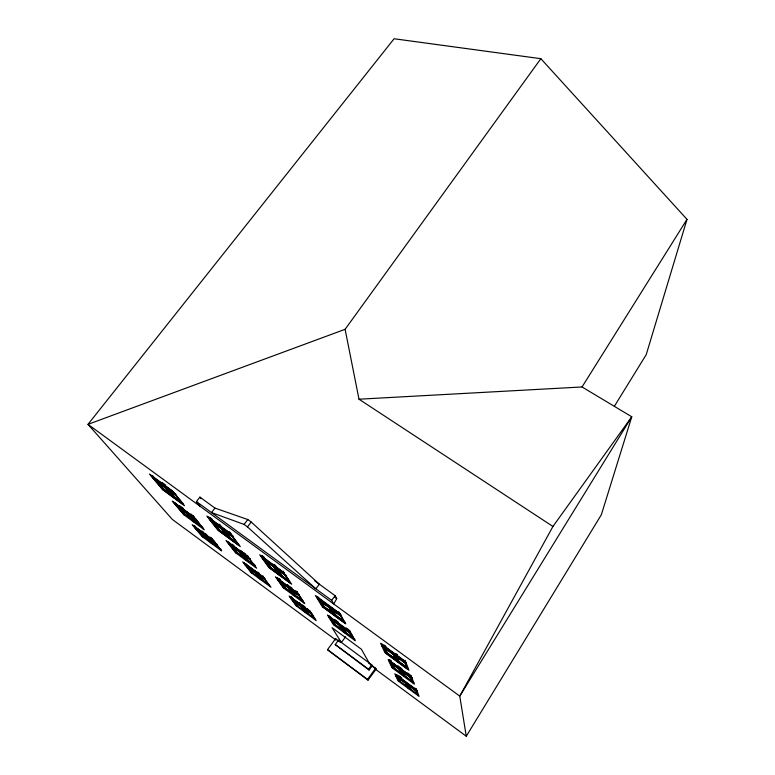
<?xml version="1.0" encoding="UTF-8"?>
<svg xmlns="http://www.w3.org/2000/svg" width="775" height="775" viewBox="0 0 775 775"><rect width="100%" height="100%" fill="white"/><g stroke="black" fill="none" stroke-linecap="round" stroke-linejoin="round"><path stroke-width="1.16" d="M335.846 640.034L172.331 519.415L88.001 424.351L394.097 38.75L540.853 58.687L686.999 219.354L646.214 354.669L614.449 406.158M540.853 58.687L345.108 329.307L358.99 399.202L582.044 386.967L631.77 416.785L552.933 526.467L459.769 696.124L466.269 736.25L375.759 669.474M314.631 580.766L335.129 595.713L336.738 598.658L333.705 603.977L331.652 600.363L196.424 501.57L199.931 497.124L214.985 508.1L247.826 519.56L251.216 522.03L319.348 584.205L315.871 588.835L247.458 526.893L244.057 524.413L211.488 512.566L214.985 508.1M466.269 736.25L601.332 514.765L631.77 416.785L459.769 696.124L88.001 424.351L345.108 329.307M582.044 386.967L686.999 219.354M416.262 688.723L415.817 689.343L416.485 691.048M411.438 678.154L390.048 662.441L389.079 660.339L389.554 659.69L390.522 661.792L411.912 677.495L411.438 678.154L410.673 676.197L411.147 675.538M406.41 682.891L405.974 683.492L407.941 688.055M407.611 683.763L407.166 684.373L409.103 688.917L409.529 688.316L407.989 684.674M411.883 677.699L411.418 678.348L413.375 683.356M406.129 662.857L405.625 663.555L407.882 669.329L385.853 653.18L382.995 646.98M401.963 670.404L401.489 671.053L403.698 676.236L404.162 675.606L401.963 670.404L410.983 677.03M397.594 677.021L399.328 680.799L398.892 681.39L396.722 676.682L416.456 691.213L418.18 695.601M391.298 663.293L393.274 667.604L392.818 668.234L390.329 662.857M395.899 656.057L398.001 661.046L397.517 661.724L394.969 655.757L395.473 655.059L404.192 661.443M405.267 660.358L404.753 661.065L405.635 663.322L382.676 646.505L381.552 644.083M385.853 653.18L386.347 652.502L383.974 647.328M375.642 668.244L376.108 669.096L368.038 680.169L367.544 679.365L375.642 668.244L368.968 663.322M390.048 662.441L390.522 661.792M382.676 646.505L383.179 645.808L382.433 644.19M369.084 670.065L368.59 669.222L371.758 664.863L338.413 640.276L335.226 644.577L369.084 670.065L372.242 665.735L371.758 664.863M349.922 630.579L349.448 631.228L353.41 638.135L346.377 632.962L343.054 627.295L350.242 632.574M345.65 636.701L341.387 642.475L332.029 627.643L361.46 649.295L369.103 662.906M344.642 622.935L340.671 615.96L318.593 599.792L323.146 607.174L344.642 622.935L345.137 622.267M368.038 680.169L327.476 649.683L335.604 638.716L340.37 642.223M342.25 627.14L345.311 632.342L344.856 632.962L341.165 626.733M330.789 607.668L335.013 614.856L334.519 615.515L330.276 608.346L330.789 607.668L340.235 614.585M331.293 619.002L334.674 624.514L334.209 625.134L330.257 618.721M331.652 600.363L335.129 595.713M350.794 633.592L329.888 618.237L330.363 617.607L329.336 615.931M310.988 613.374L309.38 611L309.826 610.409M317.508 596.634L318.69 598.571L318.176 599.249L316.403 596.363M323.146 607.174L323.64 606.515L319.106 599.114M301.475 605.643L301.039 606.234L305.389 612.492M302.628 606.486L302.182 607.077L306.512 613.316L306.948 612.744L303.248 607.387M291.012 596.963L292.194 598.629L291.749 599.22L289.976 596.731L309.38 611M290.586 589.058L294.887 595.287L294.432 595.898L289.501 588.797L289.976 588.167L297.581 593.747M292.592 599.104L297.135 605.517L296.699 606.089L292.146 599.685L292.592 599.104L294.364 600.412M276.346 577.569L278.37 580.407L298.859 595.462L299.334 594.832M299.479 595.142L299.005 595.772L303.713 602.717M278.37 580.407L278.845 579.787L277.498 577.888M285.142 575.292L263.529 559.472L269.487 567.833L290.538 583.275L285.142 575.292L285.646 574.624M279.93 581.231L284.454 587.615L283.989 588.225L278.806 580.94M275.474 567.174L274.97 567.842L280.627 576.009L281.122 575.35L275.474 567.174L282.875 572.589M283.359 571.117L282.846 571.795L284.958 574.924M264.643 579.264L262.638 576.61L263.083 576.019M269.487 567.833L269.981 567.184L264.043 558.804M257.174 573.423L261.843 579.526L261.417 580.097L256.06 573.132M247.341 566.186L252.204 572.434L251.768 572.996L246.208 565.876L264.827 579.584L269.981 586.413M261.805 555.743L263.548 558.203L263.035 558.862L260.7 555.597M249.976 558.601L249.502 559.221L247.215 556.188L247.7 555.568M240.87 552.129L246.944 560.063L246.479 560.664L240.395 552.74L240.87 552.129L250.199 558.969L249.724 559.589L255.585 567.358M231.793 546.23L236.704 552.536L236.239 553.137L229.913 545.038M239.669 551.248L239.194 551.858L245.307 559.802M222.987 528.753L229.952 537.86L229.458 538.499L222.473 529.412L222.987 528.753L230.233 534.053M232.684 535.612L232.171 536.271L229.545 532.793M232.432 536.707L211.275 521.207L218.531 530.488L239.175 545.619L232.432 536.707L232.946 536.048M244.057 524.413L247.826 519.56M249.502 559.221L229.41 544.467L229.884 543.847L228.644 542.268M247.458 526.893L251.216 522.03M213.91 541.212L206.276 535.593L212.708 543.343L212.273 543.895L204.368 534.314M212.708 543.343L221.117 549.533L220.681 550.085L214.423 542.481L214.869 541.909M218.531 530.488L219.034 529.848L213.232 522.408M197.354 529.354L203.253 536.377L202.818 536.93L196.172 529.044L196.618 528.482M209.085 517.167L211.217 519.899L210.703 520.548L207.865 516.915M196.298 519.192L195.823 519.802L193.053 516.431L193.537 515.821M193.624 520.877L193.159 521.468L185.816 512.663L186.291 512.052L181.747 508.72M188.199 513.796L194.767 521.72L194.312 522.311L185.458 511.597M196.598 519.618L196.123 520.228L203.224 528.87M194.167 525.615L196.104 527.92L195.658 528.492L193.072 525.421L211.74 539.158L214.171 542.113M177.959 506.278L184.741 514.348L184.276 514.939L176.729 505.978M195.823 519.802L176.148 505.358L176.623 504.748L175.16 503.004M175.198 494.789L154.516 479.638L163.157 489.897L183.346 504.69L175.198 494.789L175.712 494.14M167.497 488.841L174.346 497.095L173.842 497.724L165.395 487.485M163.157 489.897L163.661 489.267L155.746 479.851M165.463 487.659L165.976 487.01L171.818 491.292M152.355 475.869L154.38 478.282L153.867 478.921L150.486 474.92M358.99 399.202L552.933 526.467M334.781 597.234L336.738 598.658M161.83 482.302L165.724 485.15M210.393 517.845L212.292 519.231M218.938 524.094L220.836 525.489M264.207 557.215L262.27 555.801L264.256 558.61L284.435 573.384M273.895 564.307L275.842 565.731M384.042 644.936L385.979 646.36M395.676 653.451L397.614 654.865M174.297 492.755L154.971 478.611L152.811 476.034M231.638 534.731L211.875 520.267L210.054 517.933M340.08 614.11L319.455 599.017L318.448 597.36M384.022 646.311L405.16 661.782M154.38 478.282L174.414 492.948M211.217 519.899L231.706 534.895M263.548 558.203L284.512 573.548M318.69 598.571L341.087 614.962M383.179 645.808L406.139 662.615M155.998 479.706L157.935 481.13M160.842 483.251L164.726 486.099L164.213 486.739L172.622 496.833M218.095 525.169L221.708 527.814L221.195 528.472L228.208 537.579M265.883 560.151L267.724 561.497M269.564 562.844L274.166 566.215L273.662 566.883L279.358 575.069M325.684 603.938L329.452 606.689L328.939 607.368L333.221 614.565L333.715 613.897L323.64 606.515M390.251 651.232L394.107 654.052L393.603 654.749L396.18 660.746M159.359 482.35L161.161 483.668M171.217 491.03L167.603 488.386L175.208 497.56L181.379 502.084M214.307 522.583L216.148 523.929M231.967 535.515L224.585 530.1L230.902 538.383L238.119 543.672M269.371 562.882L273.12 565.634M277.043 568.501L282.691 572.648M332.31 608.976L340.022 614.614M391.104 652.046L392.857 653.325L395.231 658.827L387.558 653.209L385.417 648.51M403.978 661.472L396.955 656.328L399.232 661.763L406.943 667.411L405.277 663.177M153.295 478.611L175.857 495.138M210.083 520.199L233.159 537.104M262.367 558.484L285.927 575.738M317.459 598.823L341.533 616.454M381.891 646.03L406.565 664.107M171.537 494.867L164.503 489.713L158.09 482.069M163.661 489.267L173.125 496.203L168.543 490.691M174.346 497.095L182.89 503.363M219.034 529.848L228.703 536.939L225.903 533.287M229.952 537.86L238.7 544.263M269.981 567.184L279.853 574.42L276.694 569.867M281.122 575.35L289.23 581.298M335.013 614.856L344.216 621.598M386.347 652.502L396.674 660.067M398.001 661.046L408.377 668.641M179.49 505.61L183.336 508.429M191.018 514.067L194.128 516.925M232.132 544.244L233.992 545.61M240.521 550.395L242.381 551.771M243.834 552.73L245.762 554.154M278.709 578.315L280.589 579.7M287.167 584.524L289.046 585.91M290.15 586.82L292.049 588.215M295.624 590.734L297.503 592.11M334.626 619.448L338.501 622.296M346.26 627.992L349.176 630.133M389.554 659.69L391.433 661.065M398.001 665.89L401.828 668.796M407.505 672.962L410.333 675.044L410.992 676.73M193.053 516.431L173.203 501.861L176.148 505.358M247.215 556.188L226.939 541.308L229.41 544.467M389.079 660.339L410.673 676.197M176.623 504.748L195.368 518.504M229.884 543.847L248.068 557.196M278.845 579.787L298.356 594.115M330.363 617.607L350.319 632.255M188.383 513.583L192.946 516.935M232.248 545.794L238.748 550.56M282.119 582.403L288.746 587.266L288.281 587.896L293.231 595.016L293.696 594.406L290.606 589.949M334.597 620.92L340.39 625.183L339.915 625.812L343.635 632.061M342.608 626.81L350.368 632.507M182.561 509.475L184.489 510.89M193.808 517.729L188.974 514.174L195.6 522.185L202.236 527.048M235.309 548.196L237.034 549.465M243.214 553.999L248.397 557.806M285.123 584.767L287.757 586.694L292.291 593.224L285.423 588.177L281.403 582.49M292.301 590.037L297.581 593.912M336.631 622.577L338.413 623.894M392.596 663.536L399.784 668.815M175.605 505.048L196.753 520.577M228.819 544.118L250.412 559.976M277.731 580.039L299.76 596.208M329.21 617.83L351.676 634.328M389.312 661.986L412.3 678.871M192.161 519.647L185.554 514.803L179.471 507.547M254.617 565.547L247.855 560.577L242.343 553.369M184.741 514.348L192.733 520.219M194.767 521.72L202.798 527.62M236.704 552.536L245.772 559.201L243.059 555.665M246.944 560.063L255.14 566.079M284.454 587.615L292.776 593.727M294.887 595.287L303.238 601.429M334.674 624.514L344.1 631.441L341.978 627.866M345.311 632.342L354.776 639.298L354.32 639.917L350.862 633.853M393.274 667.604L402.913 674.686M404.162 675.606L413.84 682.717M201.917 531.03L203.786 532.406M210.325 537.211L212.185 538.586M302.066 604.694L304.972 606.835M398.941 675.984L401.828 678.106M204.939 533.336L206.847 534.74M257.6 572.076L259.548 573.5M298.84 602.408L300.719 603.793M307.287 608.627L310.543 612.047M398.786 675.955L400.636 677.321M262.638 576.61L243.583 562.592L245.752 565.363L246.198 564.781L265.089 578.683M196.104 527.92L214.617 541.541M292.194 598.629L311.424 612.783M416.931 690.438L396.907 675.703L396.461 676.313L395.618 674.473M247.622 566.012L255.382 571.727L254.936 572.299L260.313 579.283M256.506 572.551L258.453 573.984M260.4 575.418L264.294 578.286M297.92 603.028L299.702 604.335M303.519 607.145L307.975 610.429M309.767 611.746L312.722 614.798M398.088 676.759L405.49 682.203M409.462 685.139L416.902 690.602M200.735 531.65L198.022 529.645L204.048 536.823M212.224 540.097L207.671 536.755L213.513 543.798M250.8 568.492L254.5 571.214L259.412 577.598M263.442 577.801L257.872 573.694L262.715 580.039M294.878 600.925L298.646 603.696M307.752 610.4L303.965 607.619L307.878 613.296M403.591 680.954L405.306 682.213L407.108 686.398M409.752 685.488L415.778 689.924L417.357 693.945M195.135 528.182L215.033 542.829M245.191 565.023L265.486 579.971M291.148 598.852L311.821 614.071M395.763 675.877L417.289 691.726M196.172 529.044L214.423 542.481M292.146 599.685L311.104 613.645L315.241 619.748M203.253 536.377L210.693 541.861M252.204 572.434L260.739 578.722L258.065 575.224M261.843 579.526L269.468 585.144M297.135 605.517L304.856 611.204M306.948 612.744L314.698 618.45M399.328 680.799L408.367 687.454M409.529 688.316L417.696 694.332M371.244 665.502L376.108 669.096M335.226 644.577L368.59 669.222M327.476 649.683L367.544 679.365M175.944 503.585L177.204 505.077M194.447 525.615L196.656 528.25M189.962 516.47L192.888 519.996M206.605 536.503L205.172 534.779L204.726 535.341L211.197 543.101L211.623 542.539L208.756 539.09M174.83 493.675L177.804 497.298M179.287 499.11L181.524 501.822M196.463 520.025L199.349 523.542M211.614 538.247L213.697 540.785M215.469 543.178L219.761 548.4M171.672 490.43L174.85 494.295M216.254 543.604L217.649 545.3M196.424 501.57L200.153 506.337M214.123 522.844L219.964 530.362L227.153 535.632L220.739 527.291M231.87 545.668L237.596 553.04L244.338 557.99L239.456 551.635M248.019 566.447L253.067 572.928M229.109 542.413L230.504 544.215M245.568 563.561L246.799 565.14M199.931 497.124L201.103 498.674M229.381 531.737L231.066 533.985M247.041 555.191L248.349 556.925M254.103 564.161L255.401 565.886M278.37 578.557L279.513 580.184M291.332 596.886L292.843 599.017M266.29 561.09L270.998 567.755L278.332 573.132L273.769 566.573M294.626 601.206L298.055 606.06M301.194 606.04L304.507 610.816M303.965 609.227L305.205 611.02M277.683 569.431L282.158 575.941L289.521 581.337L285.2 574.943M291.419 589.387L295.876 595.859L302.763 600.925L299.082 595.471M296.806 591.703L297.852 593.253M310.581 612.482L314.359 618.072M297.028 592.749L298.859 595.462M335.604 638.716L336.224 639.675M338.413 640.276L339.024 641.235M328.348 615.738L329.888 618.237M330.208 616.609L331.09 618.043M321.228 601.381L324.735 607.145L332.223 612.628L328.309 606.04M332.155 619.293L335.711 625.134L342.715 630.278L339.876 625.502M332.863 609.906L336.137 615.495L343.664 621.007L339.024 612.918M338.743 611.756L339.634 613.325M390.484 660.474L391.307 662.267M396.926 674.589L397.643 676.158M392.189 663.39L394.407 668.283L401.576 673.543L399.512 668.777M398.447 677.166L400.394 681.458M402.457 675.325L400.22 670.123L400.685 669.474L402.022 672.603M403.736 672.526L405.306 676.294L412.503 681.583L410.702 676.982M409.326 685.885L410.614 688.985M415.497 688.248L416.078 689.721M172.253 490.749L149.459 474.058L162.537 489.558L184.518 505.678L172.253 490.749M230.185 533.152L206.857 516.072L217.843 530.11L240.318 546.588L230.185 533.152M283.543 572.202L259.712 554.764L268.741 567.416L291.662 584.224L283.543 572.202M339.779 613.364L315.425 595.539L322.332 606.709L345.737 623.865L339.779 613.364M405.577 661.55L380.603 643.279L384.962 652.657L408.948 670.239L405.577 661.55M193.624 516.76L172.253 501.076L183.675 514.6L204.309 529.771L193.624 516.76M247.826 556.547L226.009 540.533L235.581 552.759L256.651 568.24L247.826 556.547M297.687 593.137L275.425 576.803L283.282 587.818L304.749 603.589L297.687 593.137M350.155 631.654L327.447 614.982L333.444 624.689L355.328 640.77L350.155 631.654M411.448 676.662L388.198 659.602L391.976 667.74L414.363 684.189L411.448 676.662M212.282 539.477L192.19 524.694L202.236 536.6L221.689 550.928L212.282 539.477M263.219 576.958L242.72 561.875L251.139 572.628L270.969 587.237L263.219 576.958M310.01 611.378L289.133 596.023L296.021 605.682L316.2 620.552L310.01 611.378M416.543 689.789L394.795 673.795L398.108 680.915L419.101 696.376L416.543 689.789"/></g></svg>
